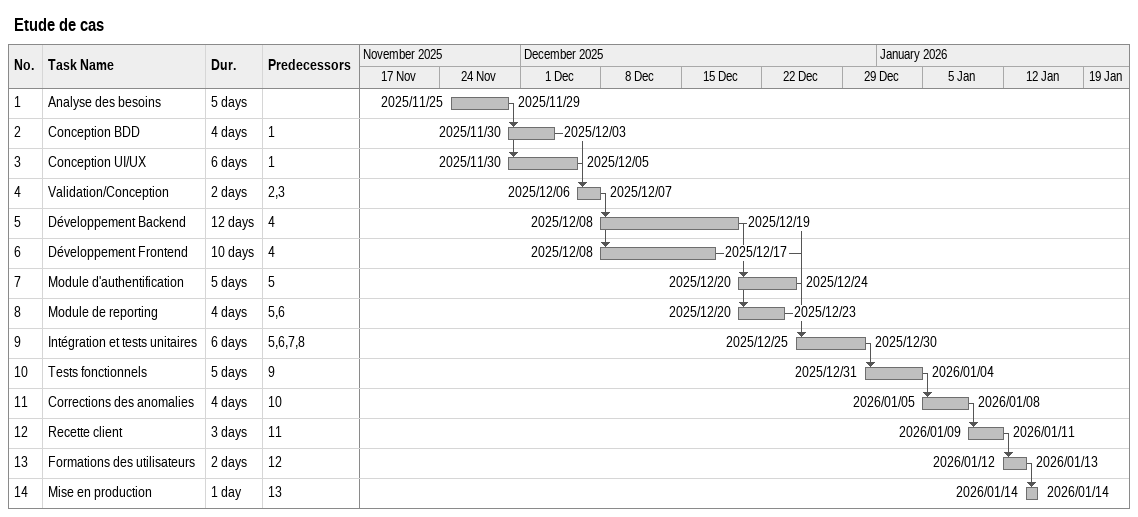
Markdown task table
Etude de cas

| ID | Task | Duration | Start | Finish | Predecessors |
|---|---|---|---|---|---|
| 1 | Analyse des besoins | 5d | 2025-11-25 | 2025-11-29 |  |
| 2 | Conception BDD | 4d | 2025-11-30 | 2025-12-03 | 1 |
| 3 | Conception UI/UX | 6d | 2025-11-30 | 2025-12-05 | 1 |
| 4 | Validation/Conception | 2d | 2025-12-06 | 2025-12-07 | 2, 3 |
| 5 | Développement Backend | 12d | 2025-12-08 | 2025-12-19 | 4 |
| 6 | Développement Frontend | 10d | 2025-12-08 | 2025-12-17 | 4 |
| 7 | Module d'authentification | 5d | 2025-12-20 | 2025-12-24 | 5 |
| 8 | Module de reporting | 4d | 2025-12-20 | 2025-12-23 | 5, 6 |
| 9 | Intégration et tests unitaires | 6d | 2025-12-25 | 2025-12-30 | 5, 6, 7, 8 |
| 10 | Tests fonctionnels | 5d | 2025-12-31 | 2026-01-04 | 9 |
| 11 | Corrections des anomalies | 4d | 2026-01-05 | 2026-01-08 | 10 |
| 12 | Recette client | 3d | 2026-01-09 | 2026-01-11 | 11 |
| 13 | Formations des utilisateurs | 2d | 2026-01-12 | 2026-01-13 | 12 |
| 14 | Mise en production | 1d | 2026-01-14 | 2026-01-14 | 13 |
